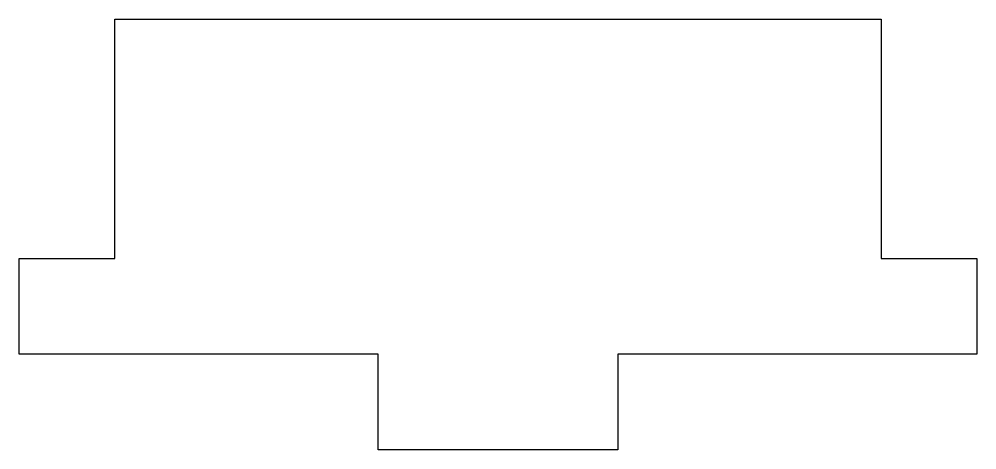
# Model space of a CAD drawing. Header units: inches. Extents: x -1 to 1, y -0.2 to 0.7.
import ezdxf

# ---------------------------------------------------------------- set-up
doc = ezdxf.new("R2010")
doc.units = ezdxf.units.IN
doc.layers.get('0').update_dxf_attribs({"linetype": 'CONTINUOUS'})

msp = doc.modelspace()

# ---------------------------------------------------------------- linework, layer by layer
msp.add_lwpolyline([(0.8, 0.7), (0.8, 0.2), (1, 0.2), (1, 0), (0.25, 0), (0.25, -0.2), (-0.25, -0.2), (-0.25, 0), (-1, 0), (-1, 0.2), (-0.8, 0.2), (-0.8, 0.7)], close=True)

doc.saveas('drawing.dxf')
